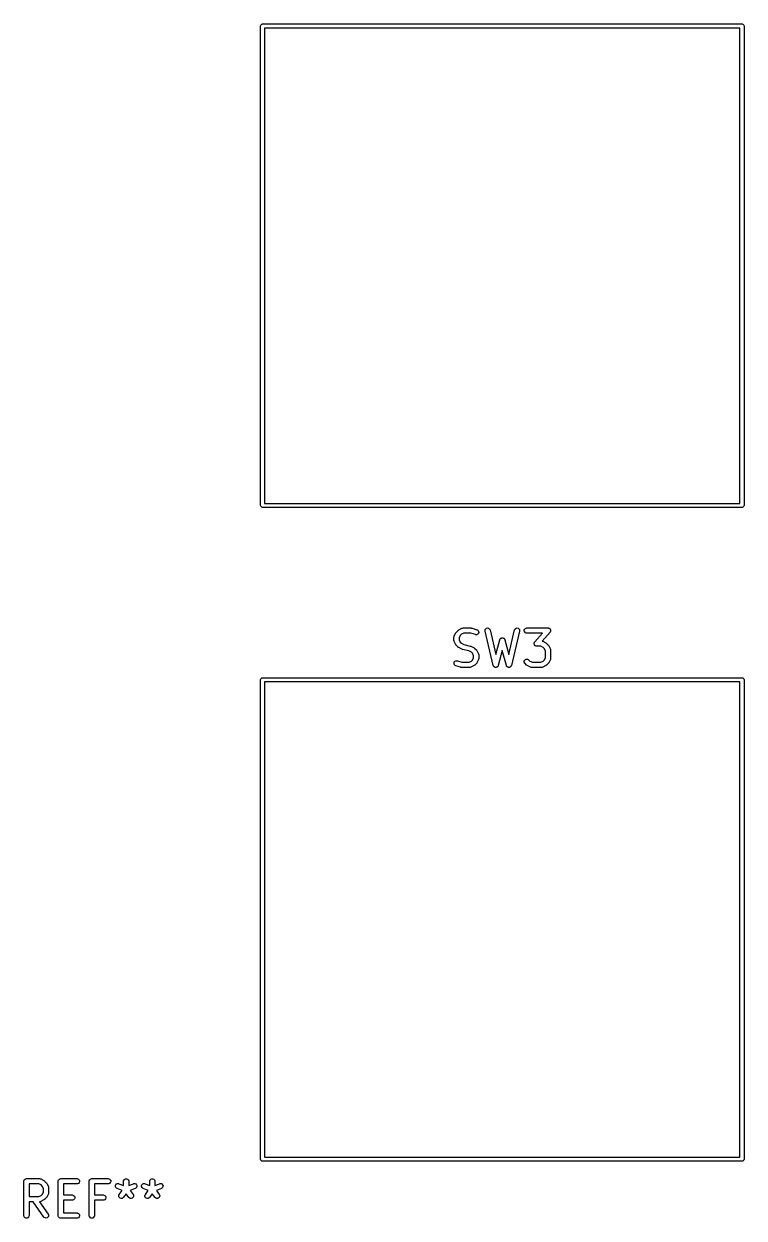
# Model space of a CAD drawing. Header units: millimetres. Extents: x 84.5 to 151.6, y -80.6 to -14.7.
# Drawn here: x 84.52 to 105.5, y -79.88 to -45.09 of the extents above; entities that cross this region are included whole.
import ezdxf

# ---------------------------------------------------------------- set-up
doc = ezdxf.new("R2010")
doc.units = ezdxf.units.MM
doc.layers.add('F.Silkscreen', color=41, linetype='CONTINUOUS', true_color=0xf2eda1)

msp = doc.modelspace()

# ---------------------------------------------------------------- linework, layer by layer
at = {"layer": 'F.Silkscreen', "linetype": 'CONTINUOUS'}
for p, q in [((91.415, -45.145), (91.419567, -45.122039)), ((91.415, -59.115), (91.415, -45.145)), ((91.419567, -45.122039), (91.452039, -45.089567)), ((91.452039, -45.089567), (91.475, -45.085)), ((91.475, -45.085), (105.445, -45.085)), ((91.535, -45.205), (91.535, -59.055)), ((105.385, -45.205), (91.535, -45.205)), ((105.385, -59.055), (105.385, -45.205)), ((105.445, -45.085), (105.467961, -45.089567)), ((105.467961, -45.089567), (105.500433, -45.122039)), ((105.500433, -45.122039), (105.505, -45.145)), ((105.505, -45.145), (105.505, -59.115)), ((91.419567, -59.137961), (91.415, -59.115)), ((91.452039, -59.170433), (91.419567, -59.137961)), ((91.535, -59.055), (105.385, -59.055)), ((105.500433, -59.137961), (105.467961, -59.170433)), ((105.505, -59.115), (105.500433, -59.137961)), ((91.475, -59.175), (91.452039, -59.170433)), ((105.445, -59.175), (91.475, -59.175)), ((105.467961, -59.170433), (105.445, -59.175)), ((97.051667, -62.951295), (97.053108, -62.936663)), ((97.051667, -63.046533), (97.051667, -62.951295)), ((97.053108, -62.936663), (97.054139, -62.934173)), ((97.054139, -62.934173), (97.05433, -62.931486)), ((97.05433, -62.931486), (97.059585, -62.917754)), ((97.059585, -62.917754), (97.107204, -62.822516)), ((97.107204, -62.822516), (97.111168, -62.816216)), ((97.111168, -62.816216), (97.111926, -62.814389)), ((97.111926, -62.814389), (97.113614, -62.812332)), ((97.113614, -62.812332), (97.115036, -62.810073)), ((97.115036, -62.810073), (97.116534, -62.808773)), ((97.116534, -62.808773), (97.121253, -62.803024)), ((97.121253, -62.803024), (97.168872, -62.755405)), ((97.168872, -62.755405), (97.174621, -62.750686)), ((97.174621, -62.750686), (97.175921, -62.749188)), ((97.175921, -62.749188), (97.17818, -62.747766)), ((97.17818, -62.747766), (97.180237, -62.746078)), ((97.180237, -62.746078), (97.182064, -62.74532)), ((97.182064, -62.74532), (97.188364, -62.741356)), ((97.188364, -62.741356), (97.283602, -62.693737)), ((97.235925, -62.900484), (97.201667, -62.969)), ((97.201667, -62.969), (97.201667, -63.028828)), ((97.266332, -62.870077), (97.235925, -62.900484)), ((97.334848, -62.835819), (97.266332, -62.870077)), ((97.283602, -62.693737), (97.297333, -62.688482)), ((97.297333, -62.688482), (97.300022, -62.68829)), ((97.300022, -62.68829), (97.302511, -62.68726)), ((97.302511, -62.68726), (97.317143, -62.685819)), ((97.317143, -62.685819), (97.555238, -62.685819)), ((97.543068, -62.835819), (97.334848, -62.835819)), ((97.674377, -62.879589), (97.543068, -62.835819)), ((97.555238, -62.685819), (97.562643, -62.686548)), ((97.562643, -62.686548), (97.564618, -62.686408)), ((97.564618, -62.686408), (97.567215, -62.686998)), ((97.567215, -62.686998), (97.56987, -62.68726)), ((97.56987, -62.68726), (97.571701, -62.688018)), ((97.571701, -62.688018), (97.578955, -62.689668)), ((97.578955, -62.689668), (97.721812, -62.737287)), ((97.688714, -62.882849), (97.674377, -62.879589)), ((97.717904, -62.880774), (97.688714, -62.882849)), ((97.744078, -62.867688), (97.717904, -62.880774)), ((97.721812, -62.737287), (97.735237, -62.743281)), ((97.735237, -62.743281), (97.757344, -62.762455)), ((97.763252, -62.84558), (97.744078, -62.867688)), ((97.757344, -62.762455), (97.770431, -62.788628)), ((97.772506, -62.817818), (97.763252, -62.84558)), ((97.770431, -62.788628), (97.772506, -62.817818)), ((97.956481, -62.763623), (97.961114, -62.734728)), ((97.958469, -62.778191), (97.956481, -62.763623)), ((98.196564, -63.778191), (97.958469, -62.778191)), ((97.961114, -62.734728), (97.97645, -62.709806)), ((97.97645, -62.709806), (98.000157, -62.692649)), ((98.000157, -62.692649), (98.028625, -62.685871)), ((98.028625, -62.685871), (98.05752, -62.690504)), ((98.05752, -62.690504), (98.082442, -62.70584)), ((98.082442, -62.70584), (98.099599, -62.729547)), ((98.099599, -62.729547), (98.104389, -62.743447)), ((98.104389, -62.743447), (98.27364, -63.454303)), ((98.426909, -62.979228), (98.431601, -62.977976)), ((98.431601, -62.977976), (98.435807, -62.975542)), ((98.435807, -62.975542), (98.445624, -62.974237)), ((98.445624, -62.974237), (98.455185, -62.971688)), ((98.455185, -62.971688), (98.459997, -62.972327)), ((98.459997, -62.972327), (98.464816, -62.971687)), ((98.464816, -62.971687), (98.474386, -62.974239)), ((98.474386, -62.974239), (98.484193, -62.975542)), ((98.484193, -62.975542), (98.488394, -62.977974)), ((98.488394, -62.977974), (98.493091, -62.979227)), ((98.646359, -63.454303), (98.815612, -62.743448)), ((98.961532, -62.778191), (98.723436, -63.778191)), ((98.815612, -62.743448), (98.820402, -62.729547)), ((98.820402, -62.729547), (98.837559, -62.70584)), ((98.837559, -62.70584), (98.862481, -62.690504)), ((98.862481, -62.690504), (98.891376, -62.685871)), ((98.891376, -62.685871), (98.919844, -62.69265)), ((98.919844, -62.69265), (98.943551, -62.709806)), ((98.943551, -62.709806), (98.958887, -62.734728)), ((98.958887, -62.734728), (98.96352, -62.763623)), ((98.96352, -62.763623), (98.961532, -62.778191)), ((99.100727, -62.746187), (99.111926, -62.719151)), ((99.100727, -62.775451), (99.100727, -62.746187)), ((99.111926, -62.802487), (99.100727, -62.775451)), ((99.111926, -62.719151), (99.132618, -62.698459)), ((99.132618, -62.823179), (99.111926, -62.802487)), ((99.132618, -62.698459), (99.159654, -62.68726)), ((99.159654, -62.834378), (99.132618, -62.823179)), ((99.159654, -62.68726), (99.174286, -62.685819)), ((99.174286, -62.835819), (99.159654, -62.834378)), ((99.174286, -62.685819), (99.793333, -62.685819)), ((99.628051, -62.835819), (99.174286, -62.835819)), ((99.403557, -63.092383), (99.628051, -62.835819)), ((99.849776, -62.810207), (99.62288, -63.069516)), ((99.793333, -62.685819), (99.801071, -62.686581)), ((99.801071, -62.686581), (99.803039, -62.68645)), ((99.803039, -62.68645), (99.804394, -62.686908)), ((99.804394, -62.686908), (99.807965, -62.68726)), ((99.807965, -62.68726), (99.819222, -62.691923)), ((99.819222, -62.691923), (99.83076, -62.695825)), ((99.83076, -62.695825), (99.832664, -62.69749)), ((99.832664, -62.69749), (99.835001, -62.698459)), ((99.835001, -62.698459), (99.843611, -62.707069)), ((99.843611, -62.707069), (99.852784, -62.715095)), ((99.854297, -62.803882), (99.849776, -62.810207)), ((99.852784, -62.715095), (99.853906, -62.717364)), ((99.853906, -62.717364), (99.855693, -62.719151)), ((99.855693, -62.802487), (99.854297, -62.803882)), ((99.855693, -62.719151), (99.860353, -62.730401)), ((99.856241, -62.801163), (99.855693, -62.802487)), ((99.858327, -62.798246), (99.856241, -62.801163)), ((99.862228, -62.786708), (99.858327, -62.798246)), ((99.860353, -62.730401), (99.865756, -62.741327)), ((99.866892, -62.775451), (99.862228, -62.786708)), ((99.865756, -62.741327), (99.865924, -62.74385)), ((99.865924, -62.74385), (99.866892, -62.746187)), ((99.866892, -62.746187), (99.866892, -62.758371)), ((99.866892, -62.758371), (99.867702, -62.770525)), ((99.867702, -62.770525), (99.866892, -62.77292)), ((99.866892, -62.77292), (99.866892, -62.775451)), ((97.053108, -63.061165), (97.051667, -63.046533)), ((97.054139, -63.063654), (97.053108, -63.061165)), ((97.05433, -63.066342), (97.054139, -63.063654)), ((97.059585, -63.080074), (97.05433, -63.066342)), ((97.107204, -63.175312), (97.059585, -63.080074)), ((97.111168, -63.181611), (97.107204, -63.175312)), ((97.111926, -63.183439), (97.111168, -63.181611)), ((97.113614, -63.185495), (97.111926, -63.183439)), ((97.115036, -63.187755), (97.113614, -63.185495)), ((97.116534, -63.189054), (97.115036, -63.187755)), ((97.121253, -63.194804), (97.116534, -63.189054)), ((97.168872, -63.242423), (97.121253, -63.194804)), ((97.174621, -63.247141), (97.168872, -63.242423)), ((97.175921, -63.24864), (97.174621, -63.247141)), ((97.17818, -63.250061), (97.175921, -63.24864)), ((97.180237, -63.25175), (97.17818, -63.250061)), ((97.182064, -63.252507), (97.180237, -63.25175)), ((97.188364, -63.256472), (97.182064, -63.252507)), ((97.283602, -63.304091), (97.188364, -63.256472)), ((97.201667, -63.028828), (97.235925, -63.097344)), ((97.235925, -63.097344), (97.266332, -63.127751)), ((97.266332, -63.127751), (97.343319, -63.166244)), ((97.284671, -63.3045), (97.283602, -63.304091)), ((97.285107, -63.304823), (97.284671, -63.3045)), ((97.291243, -63.307015), (97.285107, -63.304823)), ((97.297333, -63.309346), (97.291243, -63.307015)), ((97.297873, -63.309384), (97.297333, -63.309346)), ((97.298953, -63.30977), (97.297873, -63.309384)), ((97.481443, -63.355392), (97.298953, -63.30977)), ((97.343319, -63.166244), (97.525809, -63.211867)), ((97.525809, -63.211867), (97.526888, -63.212252)), ((97.526888, -63.212252), (97.527428, -63.212291)), ((97.527428, -63.212291), (97.533509, -63.214618)), ((97.533509, -63.214618), (97.539655, -63.216814)), ((97.539655, -63.216814), (97.54009, -63.217136)), ((97.54009, -63.217136), (97.54116, -63.217546)), ((97.54116, -63.217546), (97.636398, -63.265165)), ((97.636398, -63.265165), (97.642697, -63.269129)), ((97.642697, -63.269129), (97.644525, -63.269887)), ((97.644525, -63.269887), (97.646581, -63.271575)), ((97.646581, -63.271575), (97.648841, -63.272997)), ((97.648841, -63.272997), (97.65014, -63.274495)), ((97.65014, -63.274495), (97.65589, -63.279214)), ((97.65589, -63.279214), (97.703509, -63.326833)), ((98.27364, -63.454303), (98.387532, -63.027208)), ((98.387532, -63.027208), (98.388817, -63.023779)), ((98.388817, -63.023779), (98.389009, -63.02234)), ((98.389009, -63.02234), (98.389998, -63.02063)), ((98.389998, -63.02063), (98.392695, -63.013441)), ((98.392695, -63.013441), (98.398712, -63.00558)), ((98.398712, -63.00558), (98.403671, -62.997015)), ((98.403671, -62.997015), (98.407528, -62.994062)), ((98.407528, -62.994062), (98.410482, -62.990204)), ((98.410482, -62.990204), (98.419049, -62.985243)), ((98.419049, -62.985243), (98.426909, -62.979228)), ((98.493091, -62.979227), (98.500953, -62.985245)), ((98.500953, -62.985245), (98.509518, -62.990204)), ((98.509518, -62.990204), (98.51247, -62.994061)), ((98.51247, -62.994061), (98.516329, -62.997015)), ((98.516329, -62.997015), (98.52129, -63.005583)), ((98.52129, -63.005583), (98.527305, -63.013442)), ((98.527305, -63.013442), (98.529999, -63.020626)), ((98.529999, -63.020626), (98.530991, -63.022339)), ((98.530991, -63.022339), (98.531182, -63.02378)), ((98.531182, -63.02378), (98.532468, -63.027208)), ((98.532468, -63.027208), (98.646359, -63.454303)), ((99.385631, -63.132065), (99.386441, -63.129669)), ((99.386441, -63.144218), (99.385631, -63.132065)), ((99.386441, -63.127139), (99.391104, -63.115881)), ((99.386441, -63.129669), (99.386441, -63.127139)), ((99.386441, -63.156403), (99.386441, -63.144218)), ((99.387408, -63.158739), (99.386441, -63.156403)), ((99.387577, -63.161263), (99.387408, -63.158739)), ((99.392979, -63.172188), (99.387577, -63.161263)), ((99.391104, -63.115881), (99.395006, -63.104344)), ((99.39764, -63.183439), (99.392979, -63.172188)), ((99.395006, -63.104344), (99.397091, -63.101426)), ((99.397091, -63.101426), (99.39764, -63.100103)), ((99.39764, -63.100103), (99.399035, -63.098707)), ((99.399426, -63.185225), (99.39764, -63.183439)), ((99.399035, -63.098707), (99.403557, -63.092383)), ((99.400549, -63.187495), (99.399426, -63.185225)), ((99.409721, -63.19552), (99.400549, -63.187495)), ((99.418332, -63.204131), (99.409721, -63.19552)), ((99.420668, -63.205099), (99.418332, -63.204131)), ((99.422573, -63.206765), (99.420668, -63.205099)), ((99.43411, -63.210666), (99.422573, -63.206765)), ((99.445368, -63.21533), (99.43411, -63.210666)), ((99.448938, -63.215681), (99.445368, -63.21533)), ((99.450294, -63.21614), (99.448938, -63.215681)), ((99.452261, -63.216008), (99.450294, -63.21614)), ((99.46, -63.216771), (99.452261, -63.216008)), ((99.585152, -63.216771), (99.46, -63.216771)), ((99.653668, -63.251029), (99.585152, -63.216771)), ((99.62288, -63.069516), (99.636398, -63.074689)), ((99.636398, -63.074689), (99.731636, -63.122308)), ((99.684075, -63.281436), (99.653668, -63.251029)), ((99.718333, -63.349952), (99.684075, -63.281436)), ((99.731636, -63.122308), (99.737935, -63.126272)), ((99.737935, -63.126272), (99.739763, -63.12703)), ((99.739763, -63.12703), (99.741819, -63.128718)), ((99.741819, -63.128718), (99.744079, -63.13014)), ((99.744079, -63.13014), (99.745378, -63.131638)), ((99.745378, -63.131638), (99.751128, -63.136357)), ((99.751128, -63.136357), (99.798747, -63.183976)), ((99.798747, -63.183976), (99.803465, -63.189725)), ((99.803465, -63.189725), (99.804964, -63.191025)), ((99.804964, -63.191025), (99.806385, -63.193284)), ((99.806385, -63.193284), (99.808074, -63.195341)), ((99.808074, -63.195341), (99.808831, -63.197168)), ((99.808831, -63.197168), (99.812796, -63.203468)), ((99.812796, -63.203468), (99.860415, -63.298706)), ((99.860415, -63.298706), (99.86567, -63.312437)), ((99.86567, -63.312437), (99.865861, -63.315126)), ((99.865861, -63.315126), (99.866892, -63.317615)), ((99.866892, -63.317615), (99.868333, -63.332247)), ((97.06151, -63.676057), (97.080684, -63.65395)), ((97.080684, -63.65395), (97.106857, -63.640864)), ((97.106857, -63.640864), (97.136047, -63.638789)), ((97.136047, -63.638789), (97.150384, -63.642049)), ((97.150384, -63.642049), (97.281694, -63.685819)), ((97.55843, -63.393886), (97.481443, -63.355392)), ((97.489914, -63.685819), (97.558429, -63.651561)), ((97.558429, -63.651561), (97.588836, -63.621153)), ((97.588837, -63.424293), (97.55843, -63.393886)), ((97.588836, -63.621153), (97.623095, -63.552637)), ((97.623095, -63.492809), (97.588837, -63.424293)), ((97.623095, -63.552637), (97.623095, -63.492809)), ((97.703509, -63.326833), (97.708227, -63.332582)), ((97.708227, -63.332582), (97.709726, -63.333882)), ((97.709726, -63.333882), (97.711147, -63.336141)), ((97.711147, -63.336141), (97.712836, -63.338198)), ((97.712836, -63.338198), (97.713593, -63.340025)), ((97.713593, -63.340025), (97.717558, -63.346325)), ((97.717558, -63.346325), (97.765177, -63.441563)), ((97.765177, -63.603883), (97.717558, -63.699121)), ((97.765177, -63.441563), (97.770432, -63.455294)), ((97.770432, -63.590152), (97.765177, -63.603883)), ((97.770432, -63.455294), (97.770623, -63.457983)), ((97.770623, -63.587462), (97.770432, -63.590152)), ((97.770623, -63.457983), (97.771654, -63.460472)), ((97.771654, -63.584974), (97.770623, -63.587462)), ((97.771654, -63.460472), (97.773095, -63.475104)), ((97.773095, -63.570342), (97.771654, -63.584974)), ((97.773095, -63.475104), (97.773095, -63.570342)), ((98.459999, -63.337613), (98.341992, -63.780144)), ((98.578008, -63.780144), (98.459999, -63.337613)), ((99.100727, -63.650948), (99.111926, -63.623912)), ((99.100727, -63.680211), (99.100727, -63.650948)), ((99.111926, -63.623912), (99.132619, -63.603219)), ((99.132619, -63.603219), (99.159655, -63.592021)), ((99.159655, -63.592021), (99.188918, -63.592021)), ((99.188918, -63.592021), (99.215954, -63.60322)), ((99.215954, -63.60322), (99.22732, -63.612548)), ((99.22732, -63.612548), (99.266332, -63.651561)), ((99.266332, -63.651561), (99.334848, -63.685819)), ((99.585152, -63.685819), (99.653667, -63.651561)), ((99.653667, -63.651561), (99.684074, -63.621153)), ((99.684074, -63.621153), (99.718333, -63.552637)), ((99.718333, -63.552637), (99.718333, -63.349952)), ((99.860415, -63.603883), (99.812796, -63.699121)), ((99.86567, -63.590152), (99.860415, -63.603883)), ((99.865861, -63.587462), (99.86567, -63.590152)), ((99.866892, -63.584974), (99.865861, -63.587462)), ((99.868333, -63.570342), (99.866892, -63.584974)), ((99.868333, -63.332247), (99.868333, -63.570342)), ((97.052256, -63.70382), (97.06151, -63.676057)), ((97.054331, -63.73301), (97.052256, -63.70382)), ((97.067417, -63.759183), (97.054331, -63.73301)), ((97.089524, -63.778357), (97.067417, -63.759183)), ((97.10295, -63.784351), (97.089524, -63.778357)), ((97.245806, -63.83197), (97.10295, -63.784351)), ((97.253061, -63.833619), (97.245806, -63.83197)), ((97.254892, -63.834378), (97.253061, -63.833619)), ((97.257545, -63.834639), (97.254892, -63.834378)), ((97.260143, -63.83523), (97.257545, -63.834639)), ((97.262117, -63.835089), (97.260143, -63.83523)), ((97.269524, -63.835819), (97.262117, -63.835089)), ((97.507619, -63.835819), (97.269524, -63.835819)), ((97.281694, -63.685819), (97.489914, -63.685819)), ((97.522251, -63.834378), (97.507619, -63.835819)), ((97.52474, -63.833346), (97.522251, -63.834378)), ((97.527428, -63.833156), (97.52474, -63.833346)), ((97.54116, -63.827901), (97.527428, -63.833156)), ((97.636398, -63.780282), (97.54116, -63.827901)), ((97.642697, -63.776317), (97.636398, -63.780282)), ((97.644525, -63.77556), (97.642697, -63.776317)), ((97.646581, -63.773872), (97.644525, -63.77556)), ((97.648841, -63.77245), (97.646581, -63.773872)), ((97.650141, -63.77095), (97.648841, -63.77245)), ((97.655891, -63.766232), (97.650141, -63.77095)), ((97.703509, -63.718613), (97.655891, -63.766232)), ((97.708227, -63.712863), (97.703509, -63.718613)), ((97.709726, -63.711564), (97.708227, -63.712863)), ((97.711147, -63.709305), (97.709726, -63.711564)), ((97.712837, -63.707247), (97.711147, -63.709305)), ((97.713594, -63.705417), (97.712837, -63.707247)), ((97.717558, -63.699121), (97.713594, -63.705417)), ((98.198293, -63.78321), (98.196564, -63.778191)), ((98.198533, -63.785012), (98.198293, -63.78321)), ((98.199475, -63.78664), (98.198533, -63.785012)), ((98.201354, -63.792091), (98.199475, -63.78664)), ((98.20774, -63.800915), (98.201354, -63.792091)), ((98.213195, -63.810337), (98.20774, -63.800915)), ((98.216252, -63.812677), (98.213195, -63.810337)), ((98.218511, -63.815798), (98.216252, -63.812677)), ((98.227786, -63.821505), (98.218511, -63.815798)), ((98.236433, -63.828124), (98.227786, -63.821505)), ((98.240153, -63.829116), (98.236433, -63.828124)), ((98.243433, -63.831134), (98.240153, -63.829116)), ((98.254187, -63.832858), (98.243433, -63.831134)), ((98.264709, -63.835664), (98.254187, -63.832858)), ((98.268524, -63.835157), (98.264709, -63.835664)), ((98.272328, -63.835767), (98.268524, -63.835157)), ((98.282926, -63.833243), (98.272328, -63.835767)), ((98.293717, -63.83181), (98.282926, -63.833243)), ((98.297048, -63.829881), (98.293717, -63.83181)), ((98.300796, -63.828989), (98.297048, -63.829881)), ((98.30962, -63.822602), (98.300796, -63.828989)), ((98.319042, -63.817148), (98.30962, -63.822602)), ((98.321382, -63.81409), (98.319042, -63.817148)), ((98.324503, -63.811832), (98.321382, -63.81409)), ((98.33021, -63.802556), (98.324503, -63.811832)), ((98.336829, -63.79391), (98.33021, -63.802556)), ((98.338854, -63.78851), (98.336829, -63.79391)), ((98.339839, -63.78691), (98.338854, -63.78851)), ((98.340126, -63.785118), (98.339839, -63.78691)), ((98.341992, -63.780144), (98.340126, -63.785118)), ((98.579873, -63.785119), (98.578008, -63.780144)), ((98.580161, -63.78691), (98.579873, -63.785119)), ((98.581145, -63.788509), (98.580161, -63.78691)), ((98.583171, -63.793911), (98.581145, -63.788509)), ((98.589791, -63.802559), (98.583171, -63.793911)), ((98.595497, -63.811832), (98.589791, -63.802559)), ((98.598617, -63.81409), (98.595497, -63.811832)), ((98.600958, -63.817148), (98.598617, -63.81409)), ((98.610379, -63.822602), (98.600958, -63.817148)), ((98.619204, -63.828989), (98.610379, -63.822602)), ((98.622951, -63.829881), (98.619204, -63.828989)), ((98.626283, -63.83181), (98.622951, -63.829881)), ((98.637076, -63.833244), (98.626283, -63.83181)), ((98.647672, -63.835767), (98.637076, -63.833244)), ((98.651473, -63.835157), (98.647672, -63.835767)), ((98.655292, -63.835665), (98.651473, -63.835157)), ((98.665823, -63.832856), (98.655292, -63.835665)), ((98.676567, -63.831134), (98.665823, -63.832856)), ((98.679843, -63.829118), (98.676567, -63.831134)), ((98.683567, -63.828125), (98.679843, -63.829118)), ((98.692217, -63.821503), (98.683567, -63.828125)), ((98.701489, -63.815798), (98.692217, -63.821503)), ((98.703747, -63.812677), (98.701489, -63.815798)), ((98.706805, -63.810337), (98.703747, -63.812677)), ((98.71226, -63.800914), (98.706805, -63.810337)), ((98.718646, -63.792091), (98.71226, -63.800914)), ((98.720523, -63.786642), (98.718646, -63.792091)), ((98.721467, -63.785013), (98.720523, -63.786642)), ((98.721706, -63.783209), (98.721467, -63.785013)), ((98.723436, -63.778191), (98.721706, -63.783209)), ((99.111925, -63.707247), (99.100727, -63.680211)), ((99.121252, -63.718612), (99.111925, -63.707247)), ((99.168871, -63.766232), (99.121252, -63.718612)), ((99.17462, -63.77095), (99.168871, -63.766232)), ((99.175921, -63.77245), (99.17462, -63.77095)), ((99.17818, -63.773872), (99.175921, -63.77245)), ((99.180237, -63.77556), (99.17818, -63.773872)), ((99.182064, -63.776317), (99.180237, -63.77556)), ((99.188364, -63.780282), (99.182064, -63.776317)), ((99.283602, -63.827901), (99.188364, -63.780282)), ((99.297333, -63.833156), (99.283602, -63.827901)), ((99.300022, -63.833347), (99.297333, -63.833156)), ((99.302511, -63.834378), (99.300022, -63.833347)), ((99.317143, -63.835819), (99.302511, -63.834378)), ((99.602857, -63.835819), (99.317143, -63.835819)), ((99.334848, -63.685819), (99.585152, -63.685819)), ((99.617489, -63.834378), (99.602857, -63.835819)), ((99.619978, -63.833346), (99.617489, -63.834378)), ((99.622666, -63.833156), (99.619978, -63.833346)), ((99.636398, -63.827901), (99.622666, -63.833156)), ((99.731636, -63.780282), (99.636398, -63.827901)), ((99.737935, -63.776317), (99.731636, -63.780282)), ((99.739763, -63.77556), (99.737935, -63.776317)), ((99.741819, -63.773872), (99.739763, -63.77556)), ((99.744079, -63.77245), (99.741819, -63.773872)), ((99.745379, -63.77095), (99.744079, -63.77245)), ((99.751129, -63.766232), (99.745379, -63.77095)), ((99.798747, -63.718613), (99.751129, -63.766232)), ((99.803465, -63.712863), (99.798747, -63.718613)), ((99.804964, -63.711564), (99.803465, -63.712863)), ((99.806385, -63.709305), (99.804964, -63.711564)), ((99.808075, -63.707247), (99.806385, -63.709305)), ((99.808832, -63.705417), (99.808075, -63.707247)), ((99.812796, -63.699121), (99.808832, -63.705417)), ((91.415, -64.195), (91.419567, -64.172039)), ((91.415, -78.165), (91.415, -64.195)), ((91.419567, -64.172039), (91.452039, -64.139567)), ((91.452039, -64.139567), (91.475, -64.135)), ((91.475, -64.135), (105.445, -64.135)), ((91.535, -64.255), (91.535, -78.105)), ((105.385, -64.255), (91.535, -64.255)), ((105.385, -78.105), (105.385, -64.255)), ((105.445, -64.135), (105.467961, -64.139567)), ((105.467961, -64.139567), (105.500433, -64.172039)), ((105.500433, -64.172039), (105.505, -64.195)), ((105.505, -64.195), (105.505, -78.165)), ((91.419567, -78.187961), (91.415, -78.165)), ((91.452039, -78.220433), (91.419567, -78.187961)), ((91.475, -78.225), (91.452039, -78.220433)), ((105.445, -78.225), (91.475, -78.225)), ((91.535, -78.105), (105.385, -78.105)), ((105.467961, -78.220433), (105.445, -78.225)), ((105.500433, -78.187961), (105.467961, -78.220433)), ((105.505, -78.165), (105.500433, -78.187961)), ((84.520238, -78.804819), (84.521679, -78.790187)), ((84.520238, -79.804819), (84.520238, -78.804819)), ((84.521679, -78.790187), (84.532878, -78.763151)), ((84.532878, -78.763151), (84.55357, -78.742459)), ((84.55357, -78.742459), (84.580606, -78.73126)), ((84.580606, -78.73126), (84.595238, -78.729819)), ((84.595238, -78.729819), (84.97619, -78.729819)), ((84.958485, -78.879819), (84.670238, -78.879819)), ((84.670238, -78.879819), (84.670238, -79.253628)), ((85.027001, -78.914077), (84.958485, -78.879819)), ((84.97619, -78.729819), (84.990822, -78.73126)), ((84.990822, -78.73126), (84.993311, -78.732291)), ((84.993311, -78.732291), (84.995999, -78.732482)), ((84.995999, -78.732482), (85.009731, -78.737737)), ((85.009731, -78.737737), (85.104969, -78.785356)), ((85.057408, -78.944484), (85.027001, -78.914077)), ((85.091666, -79.013), (85.057408, -78.944484)), ((85.104969, -78.785356), (85.111268, -78.78932)), ((85.111268, -78.78932), (85.113096, -78.790078)), ((85.113096, -78.790078), (85.115152, -78.791766)), ((85.115152, -78.791766), (85.117412, -78.793188)), ((85.117412, -78.793188), (85.118711, -78.794686)), ((85.118711, -78.794686), (85.124461, -78.799405)), ((85.124461, -78.799405), (85.17208, -78.847024)), ((85.17208, -78.847024), (85.176798, -78.852773)), ((85.176798, -78.852773), (85.178297, -78.854073)), ((85.178297, -78.854073), (85.179718, -78.856332)), ((85.179718, -78.856332), (85.181407, -78.858389)), ((85.181407, -78.858389), (85.182164, -78.860216)), ((85.182164, -78.860216), (85.186129, -78.866516)), ((85.186129, -78.866516), (85.233748, -78.961754)), ((85.233748, -78.961754), (85.239003, -78.975485)), ((85.239003, -78.975485), (85.239194, -78.978174)), ((85.239194, -78.978174), (85.240225, -78.980663)), ((85.240225, -78.980663), (85.241666, -78.995295)), ((85.520238, -78.804819), (85.521679, -78.790187)), ((85.520238, -79.804819), (85.520238, -78.804819)), ((85.521679, -78.790187), (85.532878, -78.763151)), ((85.532878, -78.763151), (85.55357, -78.742459)), ((85.55357, -78.742459), (85.580606, -78.73126)), ((85.580606, -78.73126), (85.595238, -78.729819)), ((85.595238, -78.729819), (86.071428, -78.729819)), ((86.071428, -78.879819), (85.670238, -78.879819)), ((85.670238, -78.879819), (85.670238, -79.206009)), ((86.071428, -78.729819), (86.08606, -78.73126)), ((86.08606, -78.878378), (86.071428, -78.879819)), ((86.08606, -78.73126), (86.113096, -78.742459)), ((86.113096, -78.867179), (86.08606, -78.878378)), ((86.113096, -78.742459), (86.133788, -78.763151)), ((86.133788, -78.846487), (86.113096, -78.867179)), ((86.133788, -78.763151), (86.144987, -78.790187)), ((86.144987, -78.819451), (86.133788, -78.846487)), ((86.144987, -78.790187), (86.144987, -78.819451)), ((86.425, -78.804819), (86.426441, -78.790187)), ((86.425, -79.804819), (86.425, -78.804819)), ((86.426441, -78.790187), (86.43764, -78.763151)), ((86.43764, -78.763151), (86.458332, -78.742459)), ((86.458332, -78.742459), (86.485368, -78.73126)), ((86.485368, -78.73126), (86.5, -78.729819)), ((86.5, -78.729819), (86.97619, -78.729819)), ((86.97619, -78.879819), (86.575, -78.879819)), ((86.575, -78.879819), (86.575, -79.206009)), ((86.97619, -78.729819), (86.990822, -78.73126)), ((86.990822, -78.878378), (86.97619, -78.879819)), ((86.990822, -78.73126), (87.017858, -78.742459)), ((87.017858, -78.867179), (86.990822, -78.878378)), ((87.017858, -78.742459), (87.03855, -78.763151)), ((87.03855, -78.846487), (87.017858, -78.867179)), ((87.03855, -78.763151), (87.049749, -78.790187)), ((87.049749, -78.819451), (87.03855, -78.846487)), ((87.049749, -78.790187), (87.049749, -78.819451)), ((87.188173, -78.933942), (87.199041, -78.906771)), ((87.18853, -78.963204), (87.188173, -78.933942)), ((87.200057, -78.990101), (87.18853, -78.963204)), ((87.199041, -78.906771), (87.21948, -78.885828)), ((87.21948, -78.885828), (87.246377, -78.874301)), ((87.246377, -78.874301), (87.275639, -78.873944)), ((87.275639, -78.873944), (87.289759, -78.87804)), ((87.289759, -78.87804), (87.425, -78.932136)), ((87.425, -78.804819), (87.426441, -78.790187)), ((87.425, -78.932136), (87.425, -78.804819)), ((87.426441, -78.790187), (87.43764, -78.763151)), ((87.43764, -78.763151), (87.458332, -78.742459)), ((87.458332, -78.742459), (87.485368, -78.73126)), ((87.485368, -78.73126), (87.514632, -78.73126)), ((87.514632, -78.73126), (87.541668, -78.742459)), ((87.541668, -78.742459), (87.56236, -78.763151)), ((87.56236, -78.763151), (87.573559, -78.790187)), ((87.573559, -78.790187), (87.575, -78.804819)), ((87.575, -78.804819), (87.575, -78.932136)), ((87.575, -78.932136), (87.710241, -78.87804)), ((87.710241, -78.87804), (87.724361, -78.873944)), ((87.724361, -78.873944), (87.753623, -78.874301)), ((87.753623, -78.874301), (87.78052, -78.885828)), ((87.78052, -78.885828), (87.800958, -78.906771)), ((87.81147, -78.963204), (87.799943, -78.990101)), ((87.800958, -78.906771), (87.811827, -78.933942)), ((87.811827, -78.933942), (87.81147, -78.963204)), ((87.950078, -78.933942), (87.960946, -78.906771)), ((87.950435, -78.963204), (87.950078, -78.933942)), ((87.961962, -78.990101), (87.950435, -78.963204)), ((87.960946, -78.906771), (87.981385, -78.885828)), ((87.981385, -78.885828), (88.008282, -78.874301)), ((88.008282, -78.874301), (88.037544, -78.873944)), ((88.037544, -78.873944), (88.051664, -78.87804)), ((88.051664, -78.87804), (88.186905, -78.932136)), ((88.186905, -78.804819), (88.188346, -78.790187)), ((88.186905, -78.932136), (88.186905, -78.804819)), ((88.188346, -78.790187), (88.199545, -78.763151)), ((88.199545, -78.763151), (88.220237, -78.742459)), ((88.220237, -78.742459), (88.247273, -78.73126)), ((88.247273, -78.73126), (88.276537, -78.73126)), ((88.276537, -78.73126), (88.303573, -78.742459)), ((88.303573, -78.742459), (88.324265, -78.763151)), ((88.324265, -78.763151), (88.335464, -78.790187)), ((88.335464, -78.790187), (88.336905, -78.804819)), ((88.336905, -78.804819), (88.336905, -78.932136)), ((88.336905, -78.932136), (88.472146, -78.87804)), ((88.472146, -78.87804), (88.486266, -78.873944)), ((88.486266, -78.873944), (88.515528, -78.874301)), ((88.515528, -78.874301), (88.542425, -78.885828)), ((88.542425, -78.885828), (88.562863, -78.906771)), ((88.573375, -78.963204), (88.561848, -78.990101)), ((88.562863, -78.906771), (88.573732, -78.933942)), ((88.573732, -78.933942), (88.573375, -78.963204)), ((84.670238, -79.253628), (84.958485, -79.253628)), ((84.958485, -79.253628), (85.027001, -79.21937)), ((85.027001, -79.21937), (85.057408, -79.188963)), ((85.057408, -79.188963), (85.091666, -79.120447)), ((85.091666, -79.120447), (85.091666, -79.013)), ((85.17208, -79.286423), (85.124461, -79.334042)), ((85.176798, -79.280673), (85.17208, -79.286423)), ((85.178297, -79.279374), (85.176798, -79.280673)), ((85.179718, -79.277114), (85.178297, -79.279374)), ((85.181407, -79.275058), (85.179718, -79.277114)), ((85.182164, -79.27323), (85.181407, -79.275058)), ((85.186129, -79.266931), (85.182164, -79.27323)), ((85.233748, -79.171693), (85.186129, -79.266931)), ((85.239003, -79.157962), (85.233748, -79.171693)), ((85.239194, -79.155272), (85.239003, -79.157962)), ((85.240225, -79.152784), (85.239194, -79.155272)), ((85.241666, -79.138152), (85.240225, -79.152784)), ((85.241666, -78.995295), (85.241666, -79.138152)), ((85.670238, -79.206009), (85.928571, -79.206009)), ((85.928571, -79.206009), (85.943203, -79.20745)), ((85.943203, -79.20745), (85.970239, -79.218649)), ((85.970239, -79.218649), (85.990931, -79.239341)), ((85.990931, -79.322677), (85.970239, -79.343369)), ((85.990931, -79.239341), (86.00213, -79.266377)), ((86.00213, -79.295641), (85.990931, -79.322677)), ((86.00213, -79.266377), (86.00213, -79.295641)), ((86.575, -79.206009), (86.833333, -79.206009)), ((86.833333, -79.206009), (86.847965, -79.20745)), ((86.847965, -79.20745), (86.875001, -79.218649)), ((86.875001, -79.218649), (86.895693, -79.239341)), ((86.895693, -79.322677), (86.875001, -79.343369)), ((86.895693, -79.239341), (86.906892, -79.266377)), ((86.906892, -79.295641), (86.895693, -79.322677)), ((86.906892, -79.266377), (86.906892, -79.295641)), ((87.221, -79.01054), (87.200057, -78.990101)), ((87.234051, -79.017312), (87.221, -79.01054)), ((87.381282, -79.076204), (87.234051, -79.017312)), ((87.282254, -79.229308), (87.289517, -79.20096)), ((87.286393, -79.258277), (87.282254, -79.229308)), ((87.301302, -79.283458), (87.286393, -79.258277)), ((87.289517, -79.20096), (87.297143, -79.18839)), ((87.297143, -79.18839), (87.381282, -79.076204)), ((87.324713, -79.301016), (87.301302, -79.283458)), ((87.353061, -79.308279), (87.324713, -79.301016)), ((87.38203, -79.30414), (87.353061, -79.308279)), ((87.407211, -79.289231), (87.38203, -79.30414)), ((87.417143, -79.27839), (87.407211, -79.289231)), ((87.5, -79.167914), (87.417143, -79.27839)), ((87.582857, -79.27839), (87.5, -79.167914)), ((87.592789, -79.289231), (87.582857, -79.27839)), ((87.61797, -79.30414), (87.592789, -79.289231)), ((87.646939, -79.308279), (87.61797, -79.30414)), ((87.765949, -79.017312), (87.618717, -79.076204)), ((87.618717, -79.076204), (87.702857, -79.18839)), ((87.675287, -79.301016), (87.646939, -79.308279)), ((87.698698, -79.283458), (87.675287, -79.301016)), ((87.713607, -79.258277), (87.698698, -79.283458)), ((87.702857, -79.18839), (87.710483, -79.20096)), ((87.710483, -79.20096), (87.717746, -79.229308)), ((87.717746, -79.229308), (87.713607, -79.258277)), ((87.778999, -79.01054), (87.765949, -79.017312)), ((87.799943, -78.990101), (87.778999, -79.01054)), ((87.982905, -79.01054), (87.961962, -78.990101)), ((87.995956, -79.017312), (87.982905, -79.01054)), ((88.143187, -79.076204), (87.995956, -79.017312)), ((88.044159, -79.229308), (88.051422, -79.20096)), ((88.048298, -79.258277), (88.044159, -79.229308)), ((88.063207, -79.283458), (88.048298, -79.258277)), ((88.051422, -79.20096), (88.059048, -79.18839)), ((88.059048, -79.18839), (88.143187, -79.076204)), ((88.086618, -79.301016), (88.063207, -79.283458)), ((88.114966, -79.308279), (88.086618, -79.301016)), ((88.143935, -79.30414), (88.114966, -79.308279)), ((88.169116, -79.289231), (88.143935, -79.30414)), ((88.179048, -79.27839), (88.169116, -79.289231)), ((88.261905, -79.167914), (88.179048, -79.27839)), ((88.344762, -79.27839), (88.261905, -79.167914)), ((88.354694, -79.289231), (88.344762, -79.27839)), ((88.379875, -79.30414), (88.354694, -79.289231)), ((88.408844, -79.308279), (88.379875, -79.30414)), ((88.527854, -79.017312), (88.380622, -79.076204)), ((88.380622, -79.076204), (88.464762, -79.18839)), ((88.437192, -79.301016), (88.408844, -79.308279)), ((88.460603, -79.283458), (88.437192, -79.301016)), ((88.475512, -79.258277), (88.460603, -79.283458)), ((88.464762, -79.18839), (88.472388, -79.20096)), ((88.472388, -79.20096), (88.479651, -79.229308)), ((88.479651, -79.229308), (88.475512, -79.258277)), ((88.540904, -79.01054), (88.527854, -79.017312)), ((88.561848, -78.990101), (88.540904, -79.01054)), ((84.794284, -79.403628), (84.670238, -79.403628)), ((84.670238, -79.403628), (84.670238, -79.804819)), ((85.105224, -79.847829), (84.794284, -79.403628)), ((84.990822, -79.402187), (84.977305, -79.403518)), ((84.977305, -79.403518), (85.228109, -79.76181)), ((84.993311, -79.401155), (84.990822, -79.402187)), ((84.995999, -79.400965), (84.993311, -79.401155)), ((85.009731, -79.39571), (84.995999, -79.400965)), ((85.104969, -79.348091), (85.009731, -79.39571)), ((85.111268, -79.344126), (85.104969, -79.348091)), ((85.113096, -79.343369), (85.111268, -79.344126)), ((85.115152, -79.34168), (85.113096, -79.343369)), ((85.117412, -79.340259), (85.115152, -79.34168)), ((85.118711, -79.33876), (85.117412, -79.340259)), ((85.124461, -79.334042), (85.118711, -79.33876)), ((85.928571, -79.356009), (85.670238, -79.356009)), ((85.670238, -79.356009), (85.670238, -79.729819)), ((85.943203, -79.354568), (85.928571, -79.356009)), ((85.970239, -79.343369), (85.943203, -79.354568)), ((86.833333, -79.356009), (86.575, -79.356009)), ((86.575, -79.356009), (86.575, -79.804819)), ((86.847965, -79.354568), (86.833333, -79.356009)), ((86.875001, -79.343369), (86.847965, -79.354568)), ((84.521679, -79.819451), (84.520238, -79.804819)), ((84.532878, -79.846487), (84.521679, -79.819451)), ((84.55357, -79.867179), (84.532878, -79.846487)), ((84.580606, -79.878378), (84.55357, -79.867179)), ((84.60987, -79.878378), (84.580606, -79.878378)), ((84.636906, -79.867179), (84.60987, -79.878378)), ((84.657598, -79.846487), (84.636906, -79.867179)), ((84.668797, -79.819451), (84.657598, -79.846487)), ((84.670238, -79.804819), (84.668797, -79.819451)), ((85.114795, -79.858989), (85.105224, -79.847829)), ((85.139474, -79.874716), (85.114795, -79.858989)), ((85.168291, -79.879802), (85.139474, -79.874716)), ((85.196862, -79.873472), (85.168291, -79.879802)), ((85.220836, -79.85669), (85.196862, -79.873472)), ((85.236563, -79.832012), (85.220836, -79.85669)), ((85.228109, -79.76181), (85.235319, -79.774623)), ((85.235319, -79.774623), (85.241648, -79.803194)), ((85.241648, -79.803194), (85.236563, -79.832012)), ((85.521679, -79.819451), (85.520238, -79.804819)), ((85.532878, -79.846487), (85.521679, -79.819451)), ((85.55357, -79.867179), (85.532878, -79.846487)), ((85.580606, -79.878378), (85.55357, -79.867179)), ((85.595238, -79.879819), (85.580606, -79.878378)), ((86.071428, -79.879819), (85.595238, -79.879819)), ((85.670238, -79.729819), (86.071428, -79.729819)), ((86.071428, -79.729819), (86.08606, -79.73126)), ((86.08606, -79.878378), (86.071428, -79.879819)), ((86.08606, -79.73126), (86.113096, -79.742459)), ((86.113096, -79.867179), (86.08606, -79.878378)), ((86.113096, -79.742459), (86.133788, -79.763151)), ((86.133788, -79.846487), (86.113096, -79.867179)), ((86.133788, -79.763151), (86.144987, -79.790187)), ((86.144987, -79.819451), (86.133788, -79.846487)), ((86.144987, -79.790187), (86.144987, -79.819451)), ((86.426441, -79.819451), (86.425, -79.804819)), ((86.43764, -79.846487), (86.426441, -79.819451)), ((86.458332, -79.867179), (86.43764, -79.846487)), ((86.485368, -79.878378), (86.458332, -79.867179)), ((86.514632, -79.878378), (86.485368, -79.878378)), ((86.541668, -79.867179), (86.514632, -79.878378)), ((86.56236, -79.846487), (86.541668, -79.867179)), ((86.573559, -79.819451), (86.56236, -79.846487)), ((86.575, -79.804819), (86.573559, -79.819451))]:
    msp.add_line(p, q, dxfattribs=at)

doc.saveas('drawing.dxf')
